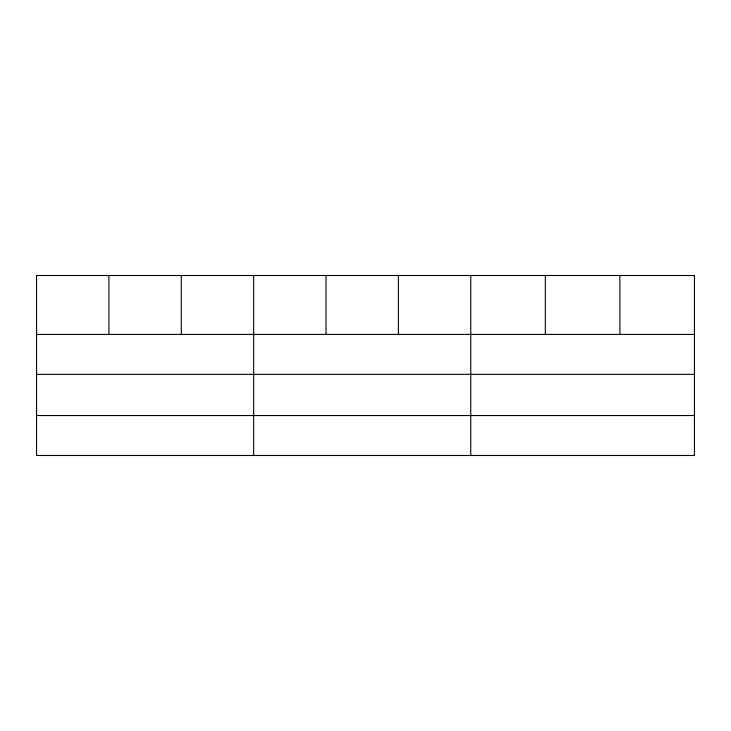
<?xml version="1.0" encoding="UTF-8"?>
<svg xmlns="http://www.w3.org/2000/svg" width="731" height="731" viewBox="0 0 731 731"><rect width="100%" height="100%" fill="white"/><g stroke="black" fill="none" stroke-linecap="round" stroke-linejoin="round"><path stroke-width="1.1" d="M36.55 334.405L694.45 334.405M36.55 374.354L694.45 374.354M36.55 415.528L694.45 415.528M619.888 275.514L619.888 334.405M545.326 275.514L545.326 334.405M470.764 275.514L470.764 455.486M398.395 275.514L398.395 334.405M326.026 275.514L326.026 334.405M253.657 275.514L253.657 455.486M181.288 275.514L181.288 334.405M108.919 275.514L108.919 334.405M694.45 275.514L36.55 275.514L36.55 455.486L694.45 455.486L694.45 275.514"/></g></svg>
